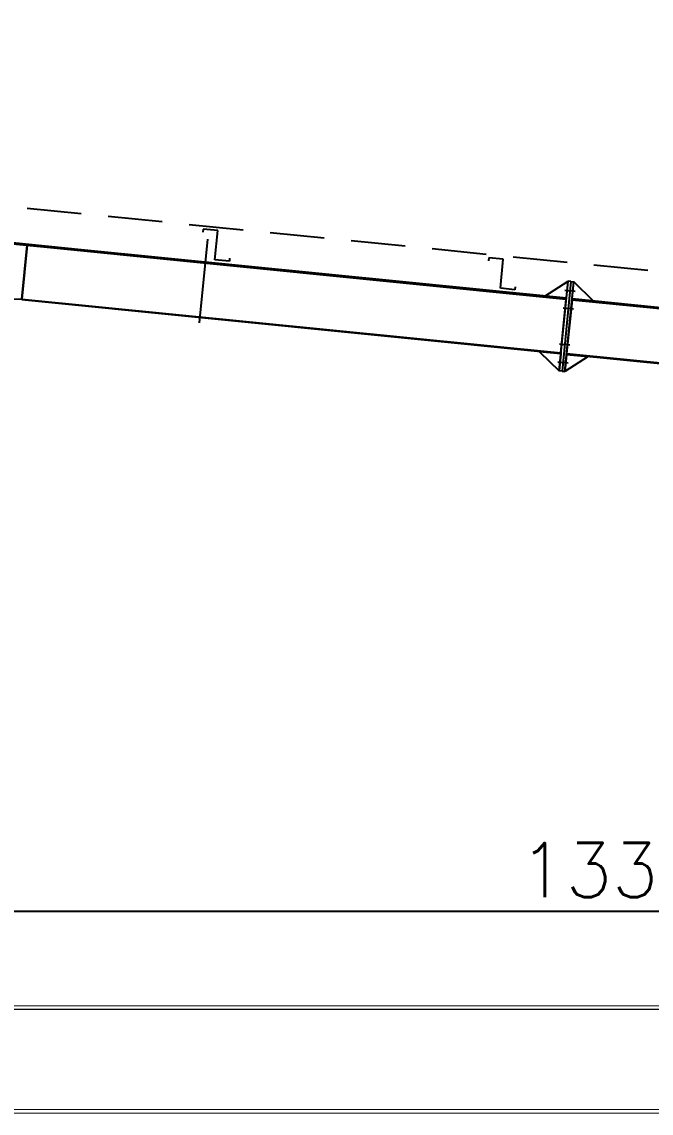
# Model space of a CAD drawing. Header units: millimetres. Extents: x 68421 to 1479662, y -51504 to 144751.
# Drawn here: x 1185178 to 1188672, y 67470 to 73527 of the extents above; entities that cross this region are included whole.
import ezdxf

# ---------------------------------------------------------------- set-up
doc = ezdxf.new("R2010")
doc.units = ezdxf.units.MM
doc.header["$LTSCALE"] = 0.35
doc.header["$MEASUREMENT"] = 0
doc.linetypes.add('CONTIN', pattern=[0, 0, 0])
doc.linetypes.add('DASHED', pattern=[1290.855, 860.57, -430.285])
doc.layers.get('0').update_dxf_attribs({"linetype": 'CONTIN'})
for name, color, linetype in [('1', 7, 'CONTIN'), ('10', 10, 'CONTIN'), ('11', 7, 'CONTIN'), ('2', 6, 'CONTIN'), ('5', 5, 'DASHED')]:
    doc.layers.add(name, color=color, linetype=linetype)
doc.styles.add('SIMPLEX', font='simplex.shx', dxfattribs={"width": 0.8})

# ---------------------------------------------------------------- blocks, each defined once
blk = doc.blocks.new('ZCOL')
for p, q in [((10.16, 0), (0, 0)), ((0, 0), (0, -25.4)), ((10.16, -2.54), (10.16, 0)), ((-10.16, -25.4), (-10.16, -22.86)), ((0, -25.4), (-10.16, -25.4))]:
    blk.add_line(p, q)
blk = doc.blocks.new('FGD')
at = {"lineweight": 0}
for p, q in [((1119001.2, 91678.1), (1131701.2, 91681.7)), ((1119027.8, 91658.2), (1131674.7, 91661.8)), ((1119531.2, 91102.3), (1131171.3, 91105.8)), ((1119517.6, 91082.4), (1131184.9, 91085.9))]:
    blk.add_line(p, q, dxfattribs=at)

msp = doc.modelspace()

# ---------------------------------------------------------------- linework, layer by layer
at = {"layer": '1'}
for p, q in [((1174884.23189, 73318.9179), (1185506.67139, 72256.6738)), ((1185507.16749, 72261.6484), (1174884.73189, 73323.8916)), ((1181927.91939, 72614.5488), (1185208.15579, 72286.5244)), ((1186209.41359, 72320.6357), (1186162.97609, 71856.2812)), ((1185178.30809, 71988.0127), (1185208.15579, 72286.5244)), ((1185208.15579, 72286.5244), (1185178.30809, 71988.0127)), ((1185208.15579, 72286.5244), (1188201.23389, 71987.2158)), ((1185506.67139, 72256.6738), (1185507.16749, 72261.6484)), ((1185506.67139, 72256.6738), (1185507.16749, 72261.6484)), ((1185506.67139, 72256.6738), (1188201.23389, 71987.2158)), ((1188201.72999, 71992.1923), (1185507.16749, 72261.6484)), ((1188082.32769, 72004.1318), (1188211.18309, 72086.7207)), ((1188161.43309, 71589.2021), (1188211.18309, 72086.7207)), ((1188227.10499, 72085.1289), (1188177.35109, 71587.6084)), ((1188227.10499, 72085.1289), (1188177.35109, 71587.6084)), ((1188193.27299, 71586.0175), (1188243.02689, 72083.5371)), ((1188201.72999, 71992.1923), (1188211.18309, 72086.7207)), ((1188227.10499, 72085.1289), (1188211.18309, 72086.7207)), ((1188211.18309, 72086.7207), (1188211.18309, 72086.7207)), ((1188227.10499, 72085.1289), (1188243.02689, 72083.5371)), ((1188233.57369, 71989.0078), (1188243.02689, 72083.5371)), ((1188352.97609, 71977.0673), (1188243.02689, 72083.5371)), ((1188243.02689, 72083.5371), (1188243.02689, 72083.5371)), ((1181868.21829, 72017.5263), (1185178.30809, 71988.0127)), ((1188193.57369, 72038.2324), (1188250.68309, 72032.5214)), ((1188193.57369, 72038.2324), (1188250.68309, 72032.5214)), ((1185178.53469, 71987.9902), (1185178.03859, 71983.0156)), ((1188170.88619, 71683.7304), (1185178.03859, 71983.0156)), ((1185178.30809, 71988.0127), (1185178.30809, 71988.0127)), ((1185178.30809, 71988.0127), (1188171.38229, 71688.706)), ((1185178.53469, 71987.9902), (1188171.38229, 71688.706)), ((1188201.72999, 71992.1923), (1188082.32769, 72004.1318)), ((1188171.38229, 71688.706), (1188201.23389, 71987.2158)), ((1188201.23389, 71987.2158), (1188201.72999, 71992.1923)), ((1188233.07769, 71984.0322), (1188203.22609, 71685.5214)), ((1188233.07769, 71984.0322), (1188233.57369, 71989.0078)), ((1188233.07769, 71984.0322), (1193864.98779, 71420.8427)), ((1188233.07769, 71984.0322), (1197357.73389, 71071.5673)), ((1197358.22999, 71076.542), (1188233.57369, 71989.0078)), ((1188233.57369, 71989.0078), (1188352.97609, 71977.0673)), ((1188183.62059, 71938.7295), (1188240.73389, 71933.0175)), ((1188183.62059, 71938.7295), (1188240.73389, 71933.0175)), ((1188163.72219, 71739.7216), (1188220.83549, 71734.0088)), ((1188163.72219, 71739.7216), (1188220.83549, 71734.0088)), ((1188170.88619, 71683.7304), (1188051.47999, 71695.6709)), ((1188051.47999, 71695.6709), (1188161.43309, 71589.2021)), ((1188170.88619, 71683.7304), (1188161.43309, 71589.2021)), ((1188171.38229, 71688.706), (1188170.88619, 71683.7304)), ((1188171.38229, 71688.706), (1188171.38229, 71688.706)), ((1188202.72999, 71680.5468), (1188193.27299, 71586.0175)), ((1188322.13229, 71668.6064), (1188193.27299, 71586.0175)), ((1188203.22609, 71685.5214), (1188202.72999, 71680.5468)), ((1193834.37059, 71117.3828), (1188202.72999, 71680.5468)), ((1188202.72999, 71680.5468), (1188322.13229, 71668.6064)), ((1188203.22609, 71685.5214), (1193835.13619, 71122.331)), ((1188203.22609, 71685.5214), (1193834.86669, 71122.3584)), ((1188153.77299, 71640.2168), (1188210.88619, 71634.5068)), ((1188153.77299, 71640.2168), (1188210.88619, 71634.5068)), ((1188177.35109, 71587.6084), (1188161.43309, 71589.2021)), ((1188161.43309, 71589.2021), (1188161.43309, 71589.2021)), ((1188177.35109, 71587.6084), (1188193.27299, 71586.0175)), ((1188193.27299, 71586.0175), (1188193.27299, 71586.0175))]:
    msp.add_line(p, q, dxfattribs=at)
at = {"layer": '2'}
msp.add_line((1183168.23779, 68591.3193), (1196468.23389, 68591.3193), dxfattribs=at)
at = {"layer": '5'}
msp.add_line((1174868.23389, 73526.538), (1197368.23389, 71276.54), dxfattribs=at)

# ---------------------------------------------------------------- block references
at = {"linetype": 'Continuous', "lineweight": 5}
msp.add_blockref('FGD', (64167.0039, -23612.45951), dxfattribs=at)
at = {"layer": '10', "xscale": 8, "yscale": -6.3740158, "zscale": -6.3740158, "rotation": 354.2894091}
for p in [(1186249.47219, 72206.5634), (1187835.26519, 72047.9843)]:
    msp.add_blockref('ZCOL', p, dxfattribs=at)

# ---------------------------------------------------------------- texts
at = {"layer": '11', "style": 'SIMPLEX'}
msp.add_text('13300 Crane Span', height=300, dxfattribs=at).set_placement((1187940.45269, 68669.55953))

doc.saveas('drawing.dxf')
